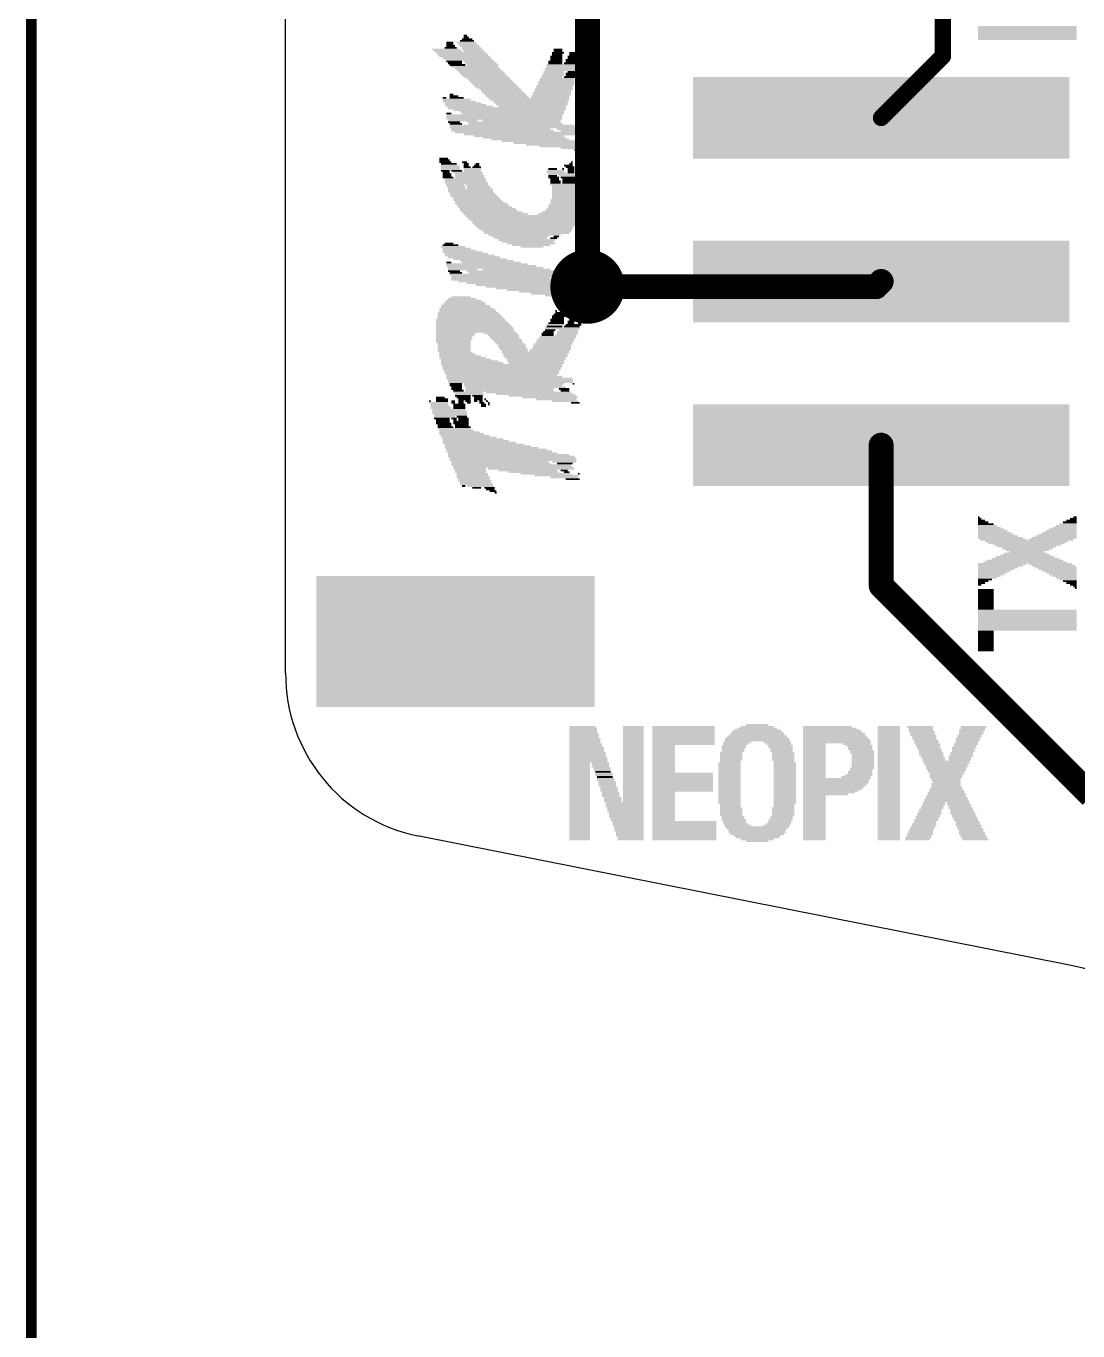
# Model space of a CAD drawing. Extents: x -30.9 to 32.9, y -36.3 to 40.7.
# Drawn here: x -28.64 to -15.79, y -20.95 to -5.01 of the extents above; entities that cross this region are included whole.
import ezdxf

# ---------------------------------------------------------------- set-up
doc = ezdxf.new("R2010")
doc.units = 0
for name, color, linetype in [('1', 12, 'CONTINUOUS'), ('16', 5, 'CONTINUOUS'), ('18', 110, 'CONTINUOUS'), ('20', 53, 'CONTINUOUS'), ('200', 132, 'CONTINUOUS'), ('23', 40, 'CONTINUOUS'), ('47', 253, 'CONTINUOUS')]:
    doc.layers.add(name, color=color, linetype=linetype)

# ---------------------------------------------------------------- blocks, each defined once
blk = doc.blocks.new('RECT')
blk.add_solid([(-0.5, -0.5), (0.5, -0.5), (-0.5, 0.5), (0.5, 0.5)])
blk = doc.blocks.new('ROUNDV')
at = {"const_width": 0.5}
blk.add_lwpolyline([(0, -0.25, 1), (0, 0.25, 1), (0, -0.25)], format="xyb", dxfattribs=at)

msp = doc.modelspace()

# ---------------------------------------------------------------- linework, layer by layer
at = {"layer": '1'}
for points, const_width in [([(-17.438, -1.905), (-17.438, -5.3745)], 0.2032), ([(-17.438, -5.3745), (-18.1915, -6.128)], 0.2032), ([(-21.717, -8.128), (-21.7805, -8.1915)], 0.3048), ([(-18.255, -8.1915), (-21.7805, -8.1915)], 0.3048), ([(-18.1915, -8.128), (-18.255, -8.1915)], 0.3048), ([(-18.1915, -10.128), (-18.1915, -11.844)], 0.3048), ([(-18.1915, -11.844), (-15.621, -14.4145)], 0.3048)]:
    msp.add_lwpolyline(points, dxfattribs=dict(at, const_width=const_width))
for points, const_width in [([(-17.4888, -5.3745, 1), (-17.3872, -5.3745)], 0.1016), ([(-17.4021, -5.4104, 1), (-17.4739, -5.3386)], 0.1016), ([(-18.2274, -6.0921, 1), (-18.1556, -6.1639)], 0.1016), ([(-21.7805, -8.1153, 1), (-21.7805, -8.2677)], 0.1524), ([(-21.8344, -8.1376, 1), (-21.7266, -8.2454)], 0.1524), ([(-21.6631, -8.1819, 1), (-21.7709, -8.0741)], 0.1524), ([(-18.3089, -8.1376, 1), (-18.2011, -8.2454)], 0.1524), ([(-18.255, -8.2677, 1), (-18.255, -8.1153)], 0.1524), ([(-18.1376, -8.1819, 1), (-18.2454, -8.0741)], 0.1524), ([(-18.1153, -10.128, 1), (-18.2677, -10.128)], 0.1524), ([(-18.1376, -11.7901, 1), (-18.2454, -11.8979)], 0.1524), ([(-18.2677, -11.844, 1), (-18.1153, -11.844)], 0.1524)]:
    msp.add_lwpolyline(points, format="xyb", dxfattribs=dict(at, const_width=const_width))
at = {"layer": '16', "const_width": 0.3048}
msp.add_lwpolyline([(-21.7805, -8.1915), (-21.7805, 9.8425)], dxfattribs=at)
at = {"layer": '16', "const_width": 0.1524}
msp.add_lwpolyline([(-21.8567, -8.1915, 1), (-21.7043, -8.1915)], format="xyb", dxfattribs=at)
at = {"layer": '20'}
for p, q in [((-25.4687, -12.9081), (-25.4687, 17.071)), ((-15.8881, -16.4824), (-23.8575, -14.9012))]:
    msp.add_line(p, q, dxfattribs=at)
for centre, radius, start, end in [((-23.4494, -12.9236), 2.0194, 179.5611, 258.3396), ((-16.6295, -20.2195), 3.81, 0, 78.7784)]:
    msp.add_arc(centre, radius, start, end, dxfattribs=at)
at = {"layer": '23'}
msp.add_point((-20.8915, -8.128), dxfattribs=at)
at = {"layer": '47', "const_width": 0.13}
msp.add_lwpolyline([(-28.575, -29.907), (-28.575, 30.034)], dxfattribs=at)

# ---------------------------------------------------------------- block references
at = {"layer": '1', "yscale": 4.6, "rotation": 90}
for p in [(-18.1915, -6.128), (-18.1915, -8.128), (-18.1915, -10.128)]:
    msp.add_blockref('RECT', p, dxfattribs=at)
at = {"layer": '1', "xscale": 3.4, "yscale": 1.6, "rotation": 180}
msp.add_blockref('RECT', (-23.3915, -12.528), dxfattribs=at)
at = {"layer": '18', "xscale": 0.9064, "yscale": 0.9064}
msp.add_blockref('ROUNDV', (-21.7805, -8.1915), dxfattribs=at)
msp.add_blockref('ROUNDV', (-21.7805, -8.1915), dxfattribs=at)
at = {"layer": '200', "yscale": 0.0212}
for p, xscale in [((-16.4045, -5.0175), 1.2065), ((-16.4045, -5.0387), 1.2065), ((-16.4045, -5.0598), 1.2065), ((-16.4045, -5.081), 1.2065), ((-16.4045, -5.1022), 1.2065), ((-23.4527, -5.2715), 0.1482), ((-23.4633, -5.208), 0.0847), ((-23.4633, -5.2292), 0.0847), ((-23.4527, -5.2503), 0.1058), ((-23.2623, -5.208), 0.2328), ((-23.2411, -5.2292), 0.2328), ((-23.2517, -5.1868), 0.1693), ((-23.2199, -5.2503), 0.2328), ((-23.2517, -5.1657), 0.127), ((-23.1988, -5.2715), 0.2328), ((-23.2623, -5.1445), 0.0635), ((-23.2728, -5.1233), 0.0423), ((-16.4045, -5.1233), 1.2065), ((-16.4045, -5.1445), 1.2065), ((-16.4045, -5.1657), 1.2065), ((-23.5057, -5.2927), 0.3387), ((-23.4845, -5.3138), 0.3387), ((-23.3257, -5.335), 0.6138), ((-23.3046, -5.3562), 0.6138), ((-23.2834, -5.3773), 0.6138), ((-23.2517, -5.3985), 0.5926), ((-23.2305, -5.4196), 0.5926), ((-23.1882, -5.2927), 0.254), ((-23.167, -5.3138), 0.254), ((-22.1616, -5.3773), 0.1482), ((-22.1616, -5.3985), 0.1482), ((-22.1616, -5.4196), 0.1482), ((-22.1405, -5.335), 0.1482), ((-22.151, -5.3562), 0.127), ((-22.1405, -5.2927), 0.1058), ((-22.1405, -5.3138), 0.1058), ((-21.95, -5.4196), 0.1905), ((-21.9394, -5.3773), 0.1693), ((-21.9394, -5.3985), 0.1693), ((-21.9606, -5.335), 0.0847), ((-21.9182, -5.3562), 0.1693), ((-23.4104, -5.4408), 0.1905), ((-23.3998, -5.462), 0.1693), ((-23.3681, -5.4831), 0.1905), ((-23.1564, -5.5043), 0.5715), ((-23.1247, -5.5255), 0.5503), ((-23.1035, -5.5466), 0.5503), ((-23.0823, -5.5678), 0.5503), ((-23.0612, -5.589), 0.5503), ((-23.1035, -5.4408), 0.381), ((-23.0823, -5.462), 0.381), ((-23.0612, -5.4831), 0.381), ((-22.1934, -5.5678), 0.254), ((-22.1934, -5.589), 0.254), ((-22.0981, -5.5255), 0.4022), ((-22.0981, -5.5466), 0.4022), ((-22.077, -5.4831), 0.4022), ((-22.077, -5.5043), 0.4022), ((-22.1722, -5.4408), 0.1693), ((-22.1722, -5.462), 0.1693), ((-21.9711, -5.462), 0.1905), ((-21.95, -5.4408), 0.1905), ((-21.9817, -5.589), 0.127), ((-21.9606, -5.5678), 0.127), ((-23.04, -5.6101), 0.5503), ((-23.0188, -5.6313), 0.5503), ((-22.9871, -5.6525), 0.5291), ((-22.9659, -5.6736), 0.5291), ((-22.9448, -5.6948), 0.5291), ((-22.9236, -5.716), 0.5291), ((-22.9024, -5.7371), 0.5291), ((-22.1828, -5.7371), 0.4445), ((-22.1616, -5.6948), 0.4445), ((-22.1616, -5.716), 0.4445), ((-22.151, -5.6525), 0.4233), ((-22.151, -5.6736), 0.4233), ((-22.204, -5.6101), 0.2752), ((-22.2145, -5.6313), 0.254), ((-21.9923, -5.6313), 0.1482), ((-21.9817, -5.6101), 0.127), ((-23.5268, -5.8853), 0.0423), ((-23.3787, -5.9065), 0.3387), ((-23.4422, -5.843), 0.0423), ((-23.4104, -5.8641), 0.1058), ((-23.3787, -5.8853), 0.1693), ((-22.8813, -5.7583), 0.5291), ((-22.8495, -5.7795), 0.508), ((-22.8284, -5.8006), 0.508), ((-22.8072, -5.8218), 0.508), ((-22.786, -5.843), 0.508), ((-22.7649, -5.8641), 0.508), ((-22.7437, -5.8853), 0.508), ((-22.4897, -5.9065), 0.9736), ((-22.2357, -5.8641), 0.4656), ((-22.2357, -5.8853), 0.4656), ((-22.2145, -5.8218), 0.4656), ((-22.2145, -5.843), 0.4656), ((-22.1934, -5.7795), 0.4656), ((-22.204, -5.8006), 0.4445), ((-22.1828, -5.7583), 0.4445), ((-23.3469, -5.9276), 0.4022), ((-23.3046, -5.9488), 0.4445), ((-23.2728, -5.97), 0.508), ((-23.2199, -5.9911), 0.5715), ((-22.7649, -6.0123), 1.4393), ((-22.7331, -6.0335), 1.3758), ((-22.7014, -6.0546), 1.27), ((-22.4791, -5.9276), 0.9101), ((-22.4685, -5.9488), 0.889), ((-22.458, -5.97), 0.8678), ((-22.458, -5.9911), 0.8255), ((-22.7966, -6.097), 1.4181), ((-22.7966, -6.1181), 1.4181), ((-22.7966, -6.1393), 1.4181), ((-23.4739, -6.0758), 0.0635), ((-23.3046, -6.1604), 0.3598), ((-23.4104, -6.1816), 0.1482), ((-23.3892, -6.2028), 0.1482), ((-22.7014, -6.224), 1.5239), ((-22.6908, -6.0758), 1.2488), ((-22.6802, -6.1816), 1.143), ((-22.659, -6.2028), 1.143), ((-22.5849, -6.1604), 0.9525), ((-22.6802, -6.2451), 1.5663), ((-22.8178, -6.2874), 1.2488), ((-22.8389, -6.2663), 1.2065), ((-22.6484, -6.3086), 1.5028), ((-22.6061, -6.3298), 1.3758), ((-22.6167, -6.3509), 1.1006), ((-22.5532, -6.3721), 1.016), ((-22.0241, -6.2663), 0.254), ((-21.9923, -6.2874), 0.2328), ((-22.4791, -6.3933), 0.9525), ((-22.3521, -6.4144), 0.9525), ((-22.2675, -6.4356), 0.8255), ((-22.1828, -6.4568), 0.6985), ((-22.1193, -6.4779), 0.4868), ((-21.9817, -6.4991), 0.254), ((-21.8865, -6.5203), 0.1058), ((-23.5374, -6.6261), 0.1058), ((-23.5268, -6.6473), 0.127), ((-23.5162, -6.6684), 0.1482), ((-23.4739, -6.6896), 0.1905), ((-23.2834, -6.6684), 0.0635), ((-23.2623, -6.6896), 0.0635), ((-23.1247, -6.6896), 0.0423), ((-21.9817, -6.6896), 0.0423), ((-21.9711, -6.6684), 0.0212), ((-23.4633, -6.7108), 0.2117), ((-23.4527, -6.7319), 0.2328), ((-23.4527, -6.7531), 0.2328), ((-23.5162, -6.7743), 0.1058), ((-23.5057, -6.7954), 0.0847), ((-23.4951, -6.8166), 0.1058), ((-23.4951, -6.8378), 0.1058), ((-23.4845, -6.8589), 0.127), ((-23.3787, -6.7743), 0.127), ((-23.2411, -6.7954), 0.3598), ((-23.2305, -6.8166), 0.3387), ((-23.2199, -6.8378), 0.3598), ((-23.2199, -6.8589), 0.3598), ((-23.2623, -6.7108), 0.0635), ((-23.2517, -6.7319), 0.0847), ((-23.1882, -6.7531), 0.2117), ((-23.1882, -6.7743), 0.2117), ((-23.1353, -6.7319), 0.1058), ((-23.1353, -6.7108), 0.0635), ((-22.1722, -6.7743), 0.2117), ((-22.1616, -6.7954), 0.2328), ((-22.204, -6.7531), 0.1058), ((-22.0981, -6.8166), 0.3175), ((-22.204, -6.8378), 0.1058), ((-22.1934, -6.8589), 0.127), ((-22.0241, -6.8378), 0.2117), ((-22.0135, -6.8589), 0.1905), ((-22.077, -6.7531), 0.0212), ((-22.0135, -6.7108), 0.1058), ((-21.9923, -6.7319), 0.1058), ((-21.9817, -6.7531), 0.0847), ((-21.9817, -6.7743), 0.0847), ((-21.9817, -6.7954), 0.0847), ((-23.2728, -6.8801), 0.508), ((-23.2728, -6.9013), 0.508), ((-23.2623, -6.9224), 0.5291), ((-23.3998, -6.9436), 0.2117), ((-23.3892, -6.9648), 0.2328), ((-23.3787, -6.9859), 0.2117), ((-23.2093, -7.0071), 0.5503), ((-23.1353, -6.9436), 0.2752), ((-23.1141, -6.9648), 0.2752), ((-23.1035, -6.9859), 0.2963), ((-22.0664, -6.9436), 0.3387), ((-22.1828, -6.8801), 0.1058), ((-22.1722, -6.9013), 0.127), ((-22.1722, -6.9224), 0.127), ((-22.0558, -6.9648), 0.3175), ((-22.0558, -6.9859), 0.3175), ((-22.0558, -7.0071), 0.3175), ((-22.0029, -6.8801), 0.1693), ((-22.0029, -6.9013), 0.1693), ((-22.0029, -6.9224), 0.1693), ((-23.2093, -7.0283), 0.5503), ((-23.1776, -7.0706), 0.5715), ((-23.1882, -7.0494), 0.5503), ((-23.1564, -7.0917), 0.5715), ((-23.1353, -7.1129), 0.5715), ((-23.1247, -7.1341), 0.5926), ((-23.1035, -7.1552), 0.5926), ((-23.0823, -7.1764), 0.635), ((-22.0558, -7.1341), 0.3598), ((-22.0558, -7.1552), 0.3598), ((-22.0558, -7.1764), 0.3598), ((-22.0558, -7.0283), 0.3175), ((-22.0558, -7.0494), 0.3175), ((-22.0452, -7.0706), 0.3387), ((-22.0452, -7.0917), 0.3387), ((-22.0452, -7.1129), 0.3387), ((-23.0612, -7.1976), 0.635), ((-23.0294, -7.2187), 0.6561), ((-22.9871, -7.2611), 0.6985), ((-22.9977, -7.2399), 0.6773), ((-22.9448, -7.2822), 0.7408), ((-22.9024, -7.3034), 0.7831), ((-22.5849, -7.3246), 1.3758), ((-22.1299, -7.3034), 0.508), ((-22.1087, -7.2822), 0.4656), ((-22.0875, -7.2611), 0.4233), ((-22.077, -7.2399), 0.4022), ((-22.0664, -7.1976), 0.381), ((-22.0664, -7.2187), 0.381), ((-22.5744, -7.3457), 1.3546), ((-22.5638, -7.3669), 1.3334), ((-22.5638, -7.3881), 1.2911), ((-22.5532, -7.4092), 1.27), ((-22.5426, -7.4304), 1.2488), ((-22.5426, -7.4516), 1.2065), ((-22.5426, -7.4727), 1.1641), ((-22.532, -7.4939), 1.143), ((-23.4739, -7.6632), 0.1058), ((-22.5214, -7.5151), 1.0795), ((-22.5214, -7.5362), 1.0371), ((-22.5532, -7.5574), 0.889), ((-22.6061, -7.5786), 0.6985), ((-22.5955, -7.5997), 0.635), ((-22.5214, -7.6209), 0.6985), ((-22.5109, -7.6421), 0.635), ((-22.4685, -7.6632), 0.5926), ((-22.1934, -7.5997), 0.0847), ((-22.1616, -7.5786), 0.0635), ((-23.421, -7.7056), 0.2963), ((-23.4527, -7.6844), 0.1905), ((-23.3787, -7.7267), 0.3387), ((-23.3469, -7.7479), 0.4022), ((-23.3046, -7.7691), 0.4868), ((-23.2623, -7.7902), 0.5291), ((-23.2199, -7.8114), 0.6138), ((-22.4685, -7.6844), 0.4656), ((-22.458, -7.7056), 0.2752), ((-23.0083, -7.9172), 0.9948), ((-23.4739, -7.896), 0.0635), ((-22.9553, -7.9384), 1.1006), ((-23.167, -7.8326), 0.635), ((-23.3046, -7.9807), 0.3598), ((-22.9024, -7.9595), 1.1641), ((-23.0929, -7.8537), 0.6561), ((-23.0083, -7.8749), 0.6561), ((-22.9553, -7.896), 0.7196), ((-22.6484, -7.9807), 0.8255), ((-23.4104, -8.0019), 0.1482), ((-23.3892, -8.023), 0.1482), ((-22.7014, -8.0442), 1.5239), ((-22.8178, -8.1077), 1.2488), ((-22.6696, -8.0654), 1.5451), ((-22.8389, -8.0865), 1.2065), ((-22.6273, -8.1289), 1.4604), ((-22.7119, -8.0019), 1.0795), ((-22.659, -8.023), 1.143), ((-22.0241, -8.0865), 0.254), ((-21.9923, -8.1077), 0.2328), ((-22.5849, -8.15), 1.3334), ((-22.6061, -8.1712), 1.0795), ((-22.532, -8.1924), 0.9736), ((-22.4474, -8.2135), 0.889), ((-22.3204, -8.2347), 0.889), ((-22.2357, -8.2559), 0.762), ((-22.151, -8.277), 0.635), ((-22.0875, -8.2982), 0.4233), ((-23.2623, -8.4464), 0.6138), ((-23.2728, -8.4252), 0.5926), ((-23.2834, -8.404), 0.5291), ((-23.2834, -8.3829), 0.4868), ((-23.294, -8.3617), 0.4233), ((-23.3152, -8.3405), 0.3387), ((-23.3257, -8.3194), 0.2328), ((-21.9923, -8.3194), 0.2752), ((-21.8865, -8.3405), 0.1058), ((-23.1988, -8.6157), 0.8678), ((-23.2093, -8.5945), 0.8466), ((-23.2411, -8.5099), 0.7408), ((-23.2305, -8.531), 0.762), ((-23.2199, -8.5522), 0.7831), ((-23.2093, -8.5734), 0.8043), ((-23.2517, -8.4675), 0.6773), ((-23.2411, -8.4887), 0.6985), ((-22.151, -8.5945), 0.1693), ((-22.151, -8.6157), 0.1693), ((-22.1405, -8.5734), 0.1482), ((-22.1299, -8.5522), 0.1693), ((-22.1299, -8.531), 0.127), ((-22.1616, -8.4887), 0.0212), ((-22.1299, -8.5099), 0.0847), ((-21.9817, -8.6157), 0.0847), ((-21.9711, -8.5734), 0.0635), ((-21.9711, -8.5945), 0.0635), ((-21.8441, -8.6157), 0.0212), ((-23.1882, -8.6369), 0.889), ((-23.1776, -8.658), 0.9101), ((-23.167, -8.6792), 0.9313), ((-23.1564, -8.7004), 0.9525), ((-23.1564, -8.7215), 0.9525), ((-23.1458, -8.7427), 0.9736), ((-23.3892, -8.7638), 0.4868), ((-22.8389, -8.7638), 0.4022), ((-22.2675, -8.7638), 0.1482), ((-22.2569, -8.7427), 0.127), ((-22.2357, -8.7215), 0.127), ((-22.0875, -8.7004), 0.4233), ((-22.1722, -8.658), 0.2117), ((-22.1828, -8.6792), 0.1905), ((-22.1616, -8.6369), 0.1905), ((-22.0241, -8.7427), 0.254), ((-22.0241, -8.7638), 0.254), ((-22.0135, -8.7215), 0.2328), ((-21.9711, -8.6792), 0.1905), ((-21.95, -8.658), 0.1905), ((-21.9817, -8.6369), 0.0847), ((-21.8759, -8.6369), 0.0423), ((-23.3998, -8.785), 0.4656), ((-23.4104, -8.8062), 0.4445), ((-23.4104, -8.8273), 0.4445), ((-23.421, -8.8485), 0.4233), ((-23.421, -8.8697), 0.4233), ((-23.4104, -8.8908), 0.4022), ((-23.4104, -8.912), 0.4022), ((-23.4104, -8.9332), 0.4022), ((-22.8072, -8.785), 0.381), ((-22.7966, -8.8062), 0.3598), ((-22.7754, -8.8273), 0.3598), ((-22.7543, -8.8485), 0.3598), ((-22.7437, -8.8697), 0.3387), ((-22.7225, -8.8908), 0.3387), ((-22.7014, -8.912), 0.3387), ((-22.7014, -8.9332), 0.3387), ((-22.2145, -8.912), 0.4656), ((-22.2145, -8.9332), 0.4656), ((-22.1934, -8.8908), 0.4656), ((-22.1722, -8.8485), 0.4656), ((-22.1828, -8.8697), 0.4445), ((-22.1616, -8.8273), 0.4445), ((-22.1405, -8.8062), 0.4445), ((-22.2675, -8.785), 0.1482), ((-22.0452, -8.785), 0.254), ((-23.4104, -8.9543), 0.4022), ((-23.4104, -8.9755), 0.4022), ((-23.3046, -9.0602), 0.5715), ((-23.3892, -8.9967), 0.4022), ((-23.3681, -9.0178), 0.4445), ((-23.3363, -9.039), 0.508), ((-23.2623, -9.0813), 0.6138), ((-22.6802, -8.9543), 0.3387), ((-22.6696, -8.9755), 0.3175), ((-22.4156, -8.9967), 0.8255), ((-22.4156, -9.0178), 0.7831), ((-22.4156, -9.039), 0.7831), ((-22.4156, -9.0602), 0.7408), ((-22.405, -9.0813), 0.7196), ((-22.2463, -8.9755), 0.4868), ((-22.2251, -8.9543), 0.4868), ((-23.2199, -9.1025), 0.6985), ((-23.1882, -9.1237), 0.762), ((-22.8284, -9.1448), 1.4816), ((-22.8178, -9.166), 1.4604), ((-22.8284, -9.1872), 1.4393), ((-22.8284, -9.2083), 1.4393), ((-22.8284, -9.2295), 1.3969), ((-22.8284, -9.2507), 1.3969), ((-22.4156, -9.1025), 0.6985), ((-22.405, -9.1237), 0.6773), ((-22.8284, -9.2718), 1.3546), ((-22.7966, -9.293), 1.4181), ((-22.7331, -9.3142), 1.5451), ((-22.7225, -9.3353), 1.5239), ((-22.7225, -9.3565), 1.5239), ((-23.3892, -9.3777), 0.1482), ((-23.3892, -9.3988), 0.1482), ((-22.6802, -9.3777), 1.2276), ((-22.6908, -9.3988), 1.2065), ((-21.95, -9.3777), 0.0212), ((-23.5586, -9.5681), 0.1482), ((-23.5797, -9.547), 0.1058), ((-23.3787, -9.42), 0.127), ((-23.3787, -9.4412), 0.127), ((-23.3575, -9.4623), 0.127), ((-23.2411, -9.4835), 0.3598), ((-23.3046, -9.5258), 0.1905), ((-23.2199, -9.5046), 0.3598), ((-23.294, -9.547), 0.1693), ((-23.2834, -9.5681), 0.1482), ((-22.7331, -9.4412), 1.0795), ((-22.7331, -9.4623), 1.0795), ((-22.659, -9.42), 1.2276), ((-23.1247, -9.5258), 0.127), ((-23.1141, -9.547), 0.1058), ((-23.1141, -9.5681), 0.1058), ((-23.0294, -9.5681), 0.0212), ((-22.5003, -9.4835), 1.0371), ((-22.4156, -9.5046), 0.9525), ((-22.331, -9.5258), 0.8255), ((-22.2357, -9.547), 0.6773), ((-22.1616, -9.5681), 0.4868), ((-22.0664, -9.4412), 0.127), ((-22.0558, -9.4623), 0.1058), ((-23.7067, -9.5893), 0.0212), ((-23.6009, -9.6105), 0.2328), ((-23.5692, -9.674), 0.254), ((-23.5903, -9.6316), 0.2117), ((-23.5797, -9.6528), 0.2328), ((-23.4739, -9.6951), 0.4022), ((-23.4633, -9.7163), 0.4233), ((-23.5586, -9.5893), 0.1482), ((-23.421, -9.5893), 0.0423), ((-23.421, -9.6105), 0.0423), ((-23.3469, -9.6316), 0.1482), ((-23.3469, -9.6528), 0.1482), ((-23.3469, -9.674), 0.1482), ((-23.3258, -9.5893), 0.0635), ((-23.3258, -9.6105), 0.0635), ((-23.2411, -9.5893), 0.0635), ((-23.2305, -9.6105), 0.0423), ((-23.1458, -9.5893), 0.0423), ((-23.0718, -9.6105), 0.0635), ((-23.0823, -9.5893), 0.0423), ((-23.0506, -9.6316), 0.0635), ((-23.0506, -9.6528), 0.0635), ((-23.0083, -9.5893), 0.0212), ((-22.9871, -9.6105), 0.0212), ((-22.9871, -9.6316), 0.0212), ((-22.0558, -9.5893), 0.3175), ((-21.9288, -9.6105), 0.1058), ((-23.4633, -9.7375), 0.4233), ((-23.4527, -9.7586), 0.4022), ((-23.5268, -9.7798), 0.254), ((-23.5586, -9.801), 0.1905), ((-23.5374, -9.8645), 0.1905), ((-23.548, -9.8221), 0.1693), ((-23.548, -9.8433), 0.1693), ((-23.5268, -9.8856), 0.1693), ((-23.4104, -9.801), 0.0635), ((-23.3257, -9.8433), 0.1905), ((-23.3257, -9.8645), 0.1905), ((-23.3998, -9.8221), 0.0423), ((-23.3152, -9.8856), 0.1693), ((-23.3152, -9.7798), 0.127), ((-23.294, -9.801), 0.127), ((-23.294, -9.8221), 0.127), ((-23.5162, -9.9068), 0.1905), ((-23.4104, -9.928), 0.4022), ((-23.3152, -9.9915), 0.5503), ((-23.3787, -9.9491), 0.4233), ((-23.3469, -9.9703), 0.4868), ((-23.2305, -10.0338), 0.6773), ((-23.2728, -10.0126), 0.5926), ((-23.3046, -9.9068), 0.1905), ((-23.1776, -10.055), 0.7408), ((-23.1458, -10.0761), 0.8043), ((-23.1035, -10.0973), 0.889), ((-23.04, -10.1185), 0.9736), ((-22.9977, -10.1396), 1.0583), ((-22.9553, -10.1608), 1.143), ((-22.8919, -10.182), 1.2276), ((-22.8601, -10.2031), 1.2911), ((-22.8178, -10.2243), 1.3334), ((-22.7437, -10.2455), 1.4816), ((-22.7119, -10.2666), 1.5451), ((-22.6908, -10.2878), 1.5451), ((-22.6908, -10.309), 1.5451), ((-22.8495, -10.3301), 1.1853), ((-22.8389, -10.3513), 1.2065), ((-22.7119, -10.3725), 1.4604), ((-22.0664, -10.3301), 0.2963), ((-22.0558, -10.3513), 0.1905), ((-22.6908, -10.3936), 1.4604), ((-23.2199, -10.4148), 0.4022), ((-23.2093, -10.4359), 0.381), ((-23.2093, -10.4571), 0.381), ((-23.1882, -10.4783), 0.381), ((-23.1882, -10.4994), 0.381), ((-23.1776, -10.5206), 0.4022), ((-22.4685, -10.4148), 1.0583), ((-22.5109, -10.4359), 0.7196), ((-22.4368, -10.4571), 0.6138), ((-22.2886, -10.4783), 0.6138), ((-22.1616, -10.4994), 0.5291), ((-22.0664, -10.5206), 0.3387), ((-22.0664, -10.4359), 0.0847), ((-22.0346, -10.4571), 0.0635), ((-21.8865, -10.4783), 0.0212), ((-23.167, -10.5418), 0.381), ((-23.1564, -10.5629), 0.4022), ((-23.1353, -10.6053), 0.4022), ((-23.1458, -10.5841), 0.381), ((-23.294, -10.6264), 0.0423), ((-23.0929, -10.6264), 0.3175), ((-23.1353, -10.6476), 0.1058), ((-22.9765, -10.6476), 0.127), ((-22.9659, -10.6688), 0.1058), ((-22.9342, -10.6899), 0.0847), ((-21.9606, -10.5418), 0.1693), ((-22.9024, -10.7111), 0.0212), ((-16.9972, -11.0074), 0.0212), ((-15.8225, -11.0074), 0.0423), ((-16.9443, -11.0709), 0.127), ((-16.9125, -11.0921), 0.1905), ((-16.8702, -11.1344), 0.2752), ((-16.849, -11.1556), 0.3175), ((-16.9866, -11.0286), 0.0423), ((-16.9654, -11.0498), 0.0847), ((-16.8913, -11.1133), 0.2328), ((-15.9706, -11.1556), 0.3387), ((-15.9495, -11.1344), 0.2963), ((-15.9283, -11.1133), 0.254), ((-15.9071, -11.0921), 0.2117), ((-15.886, -11.0709), 0.1693), ((-15.8648, -11.0498), 0.127), ((-15.8436, -11.0286), 0.0847), ((-16.8067, -11.1979), 0.4022), ((-16.7326, -11.2614), 0.5503), ((-16.8278, -11.1768), 0.3598), ((-16.7855, -11.2191), 0.4445), ((-16.7643, -11.2402), 0.4868), ((-16.7008, -11.2826), 0.5715), ((-16.4151, -11.3037), 1.016), ((-16.4151, -11.3249), 0.9313), ((-16.1188, -11.2826), 0.5503), ((-16.0765, -11.2614), 0.5503), ((-16.0553, -11.2402), 0.508), ((-16.0341, -11.2191), 0.4656), ((-16.013, -11.1979), 0.4233), ((-15.9918, -11.1768), 0.381), ((-16.4045, -11.3461), 0.8255), ((-16.4151, -11.3672), 0.7196), ((-16.4257, -11.4731), 0.6138), ((-16.4045, -11.3884), 0.6138), ((-16.4257, -11.4519), 0.5291), ((-16.4045, -11.4096), 0.5291), ((-16.4151, -11.4307), 0.4233), ((-16.7326, -11.6001), 0.5503), ((-16.7114, -11.5789), 0.5926), ((-16.7643, -11.6212), 0.4868), ((-16.7855, -11.6424), 0.4445), ((-16.4363, -11.5577), 1.016), ((-16.4363, -11.5366), 0.9313), ((-16.4257, -11.5154), 0.8255), ((-16.4363, -11.4942), 0.7196), ((-16.1294, -11.5789), 0.5291), ((-16.087, -11.6001), 0.5291), ((-16.0553, -11.6212), 0.508), ((-16.0341, -11.6424), 0.4656), ((-16.8067, -11.6636), 0.4022), ((-16.849, -11.7059), 0.3175), ((-16.8702, -11.7271), 0.2752), ((-16.9231, -11.7694), 0.1693), ((-16.9443, -11.7906), 0.127), ((-16.8278, -11.6847), 0.3598), ((-16.8913, -11.7482), 0.2328), ((-16.013, -11.6636), 0.4233), ((-15.9918, -11.6847), 0.381), ((-15.9706, -11.7059), 0.3387), ((-15.9495, -11.7271), 0.2963), ((-15.9283, -11.7482), 0.254), ((-15.9071, -11.7694), 0.2117), ((-15.886, -11.7906), 0.1693), ((-16.9125, -11.8964), 0.1905), ((-16.9125, -11.9176), 0.1905), ((-16.9125, -11.9387), 0.1905), ((-16.9125, -11.9599), 0.1905), ((-16.9654, -11.8117), 0.0847), ((-16.9866, -11.8329), 0.0423), ((-15.8648, -11.8117), 0.127), ((-15.8436, -11.8329), 0.0847), ((-15.8225, -11.8541), 0.0423), ((-15.8119, -11.8752), 0.0212), ((-16.9125, -11.981), 0.1905), ((-16.9125, -12.0022), 0.1905), ((-16.9125, -12.0234), 0.1905), ((-16.9125, -12.0446), 0.1905), ((-16.9125, -12.0657), 0.1905), ((-16.9125, -12.0869), 0.1905), ((-16.9125, -12.108), 0.1905), ((-16.9125, -12.1292), 0.1905), ((-16.4045, -12.1504), 1.2065), ((-16.4045, -12.1715), 1.2065), ((-16.4045, -12.1927), 1.2065), ((-16.4045, -12.2139), 1.2065), ((-16.4045, -12.235), 1.2065), ((-16.4045, -12.2562), 1.2065), ((-16.4045, -12.2774), 1.2065), ((-16.9125, -12.4044), 0.1905), ((-16.9125, -12.4255), 0.1905), ((-16.4045, -12.2985), 1.2065), ((-16.4045, -12.3197), 1.2065), ((-16.4045, -12.3409), 1.2065), ((-16.4045, -12.362), 1.2065), ((-16.4045, -12.3832), 1.2065), ((-16.9125, -12.4467), 0.1905), ((-16.9125, -12.4679), 0.1905), ((-16.9125, -12.489), 0.1905), ((-16.9125, -12.5102), 0.1905), ((-16.9125, -12.5314), 0.1905), ((-16.9125, -12.5525), 0.1905), ((-16.9125, -12.5737), 0.1905), ((-16.9125, -12.5949), 0.1905), ((-16.9125, -12.616), 0.1905), ((-16.9125, -12.6372), 0.1905), ((-19.7064, -13.5473), 0.2752), ((-21.8336, -13.5897), 0.3387), ((-21.8336, -13.6108), 0.3387), ((-21.8336, -13.632), 0.3387), ((-21.8441, -13.5685), 0.3175), ((-21.823, -13.6532), 0.3598), ((-21.823, -13.6743), 0.3598), ((-21.823, -13.6955), 0.3598), ((-21.8124, -13.7167), 0.381), ((-21.2198, -13.5685), 0.254), ((-21.2198, -13.5897), 0.254), ((-21.2198, -13.6108), 0.254), ((-21.2198, -13.632), 0.254), ((-21.2198, -13.6532), 0.254), ((-21.2198, -13.6743), 0.254), ((-21.2198, -13.6955), 0.254), ((-21.2198, -13.7167), 0.254), ((-20.6059, -13.5685), 0.762), ((-20.6059, -13.5897), 0.762), ((-20.6059, -13.6108), 0.762), ((-20.6059, -13.632), 0.762), ((-20.6059, -13.6532), 0.762), ((-20.6059, -13.6743), 0.762), ((-20.6059, -13.6955), 0.762), ((-20.6059, -13.7167), 0.762), ((-19.7064, -13.7167), 0.7831), ((-19.7064, -13.6955), 0.7408), ((-19.7064, -13.6743), 0.6985), ((-19.7064, -13.6532), 0.6561), ((-19.7064, -13.632), 0.6138), ((-19.7064, -13.6108), 0.5715), ((-19.7064, -13.5897), 0.4868), ((-19.7064, -13.5685), 0.4021), ((-18.7963, -13.6108), 0.6985), ((-18.8492, -13.5685), 0.5926), ((-18.8174, -13.5897), 0.6561), ((-18.7857, -13.632), 0.7196), ((-18.7645, -13.6532), 0.762), ((-18.7645, -13.6743), 0.762), ((-18.7539, -13.6955), 0.7831), ((-18.7433, -13.7167), 0.8043), ((-18.0978, -13.5685), 0.2752), ((-18.0978, -13.5897), 0.2752), ((-18.0978, -13.6108), 0.2752), ((-18.0978, -13.632), 0.2752), ((-18.0978, -13.6532), 0.2752), ((-18.0978, -13.6743), 0.2752), ((-18.0978, -13.6955), 0.2752), ((-18.0978, -13.7167), 0.2752), ((-17.7168, -13.5685), 0.3175), ((-17.7062, -13.5897), 0.2963), ((-17.7062, -13.6108), 0.2963), ((-17.6956, -13.632), 0.3175), ((-17.6851, -13.6532), 0.2963), ((-17.6745, -13.6743), 0.3175), ((-17.6639, -13.6955), 0.2963), ((-17.6639, -13.7167), 0.2963), ((-17.1347, -13.7167), 0.2963), ((-17.1136, -13.6743), 0.2963), ((-17.1136, -13.6955), 0.2963), ((-17.0818, -13.6108), 0.3175), ((-17.0924, -13.632), 0.2963), ((-17.0924, -13.6532), 0.2963), ((-17.0607, -13.5685), 0.3175), ((-17.0712, -13.5897), 0.2963), ((-21.8124, -13.7378), 0.381), ((-21.8124, -13.759), 0.381), ((-21.8018, -13.7801), 0.4021), ((-21.8018, -13.8013), 0.4021), ((-21.7912, -13.8225), 0.4233), ((-21.7912, -13.8436), 0.4233), ((-21.7912, -13.8648), 0.4233), ((-21.2198, -13.7378), 0.254), ((-21.2198, -13.759), 0.254), ((-21.2198, -13.7801), 0.254), ((-21.2198, -13.8013), 0.254), ((-21.2198, -13.8225), 0.254), ((-21.2198, -13.8436), 0.254), ((-21.2198, -13.8648), 0.254), ((-20.6059, -13.7378), 0.762), ((-20.6059, -13.759), 0.762), ((-20.6059, -13.7801), 0.762), ((-20.8493, -13.8013), 0.2752), ((-20.8493, -13.8225), 0.2752), ((-20.8493, -13.8436), 0.2752), ((-20.8493, -13.8648), 0.2752), ((-19.9921, -13.8013), 0.2963), ((-19.9921, -13.8225), 0.2963), ((-20.0027, -13.8436), 0.2752), ((-20.0027, -13.8648), 0.2752), ((-19.9498, -13.759), 0.3387), ((-19.971, -13.7801), 0.2963), ((-19.7064, -13.7378), 0.7831), ((-19.463, -13.759), 0.3387), ((-19.4418, -13.7801), 0.2963), ((-19.4207, -13.8013), 0.2963), ((-19.4207, -13.8225), 0.2963), ((-19.4101, -13.8436), 0.2752), ((-19.4101, -13.8648), 0.2752), ((-18.7328, -13.7378), 0.8255), ((-18.7328, -13.759), 0.8255), ((-19.0079, -13.7801), 0.2752), ((-19.0079, -13.8013), 0.2752), ((-19.0079, -13.8225), 0.2752), ((-19.0079, -13.8436), 0.2752), ((-19.0079, -13.8648), 0.2752), ((-18.4894, -13.7801), 0.3387), ((-18.4576, -13.8013), 0.3175), ((-18.447, -13.8225), 0.2963), ((-18.447, -13.8436), 0.2963), ((-18.4259, -13.8648), 0.2963), ((-18.0978, -13.7378), 0.2752), ((-18.0978, -13.759), 0.2752), ((-18.0978, -13.7801), 0.2752), ((-18.0978, -13.8013), 0.2752), ((-18.0978, -13.8225), 0.2752), ((-18.0978, -13.8436), 0.2752), ((-18.0978, -13.8648), 0.2752), ((-17.6427, -13.7378), 0.2963), ((-17.6427, -13.759), 0.2963), ((-17.6216, -13.7801), 0.2963), ((-17.6216, -13.8013), 0.2963), ((-17.611, -13.8225), 0.2752), ((-17.6004, -13.8436), 0.2963), ((-17.5898, -13.8648), 0.2752), ((-17.1771, -13.8225), 0.2963), ((-17.1877, -13.8436), 0.2752), ((-17.1877, -13.8648), 0.2752), ((-17.1559, -13.7801), 0.2963), ((-17.1665, -13.8013), 0.2752), ((-17.1453, -13.759), 0.2752), ((-17.1347, -13.7378), 0.2963), ((-21.7701, -13.9495), 0.4656), ((-21.7701, -13.9706), 0.4656), ((-21.7701, -13.9918), 0.4656), ((-21.8759, -14.013), 0.254), ((-21.8759, -14.0341), 0.254), ((-21.7806, -13.886), 0.4445), ((-21.7806, -13.9071), 0.4445), ((-21.7806, -13.9283), 0.4445), ((-21.6219, -14.013), 0.2117), ((-21.6219, -14.0341), 0.2117), ((-21.2198, -13.886), 0.254), ((-21.2198, -13.9071), 0.254), ((-21.2198, -13.9283), 0.254), ((-21.2198, -13.9495), 0.254), ((-21.2198, -13.9706), 0.254), ((-21.2198, -13.9918), 0.254), ((-21.2198, -14.013), 0.254), ((-21.2198, -14.0341), 0.254), ((-20.8493, -13.886), 0.2752), ((-20.8493, -13.9071), 0.2752), ((-20.8493, -13.9283), 0.2752), ((-20.8493, -13.9495), 0.2752), ((-20.8493, -13.9706), 0.2752), ((-20.8493, -13.9918), 0.2752), ((-20.8493, -14.013), 0.2752), ((-20.8493, -14.0341), 0.2752), ((-20.045, -14.013), 0.2752), ((-20.045, -14.0341), 0.2752), ((-20.0239, -13.886), 0.2752), ((-20.0239, -13.9071), 0.2752), ((-20.0239, -13.9283), 0.2752), ((-20.0239, -13.9495), 0.2752), ((-20.0239, -13.9706), 0.2752), ((-20.0345, -13.9918), 0.254), ((-19.3889, -13.886), 0.2752), ((-19.3889, -13.9071), 0.2752), ((-19.3889, -13.9283), 0.2752), ((-19.3889, -13.9495), 0.2752), ((-19.3889, -13.9706), 0.2752), ((-19.3783, -13.9918), 0.254), ((-19.3677, -14.013), 0.2752), ((-19.3677, -14.0341), 0.2752), ((-19.0079, -13.886), 0.2752), ((-19.0079, -13.9071), 0.2752), ((-19.0079, -13.9283), 0.2752), ((-19.0079, -13.9495), 0.2752), ((-19.0079, -13.9706), 0.2752), ((-19.0079, -13.9918), 0.2752), ((-19.0079, -14.013), 0.2752), ((-19.0079, -14.0341), 0.2752), ((-18.4259, -13.886), 0.2963), ((-18.4153, -13.9071), 0.2752), ((-18.4153, -13.9283), 0.2752), ((-18.4153, -13.9495), 0.2752), ((-18.4153, -13.9706), 0.2752), ((-18.4153, -13.9918), 0.2752), ((-18.4153, -14.013), 0.2752), ((-18.4153, -14.0341), 0.2752), ((-18.0978, -13.886), 0.2752), ((-18.0978, -13.9071), 0.2752), ((-18.0978, -13.9283), 0.2752), ((-18.0978, -13.9495), 0.2752), ((-18.0978, -13.9706), 0.2752), ((-18.0978, -13.9918), 0.2752), ((-18.0978, -14.013), 0.2752), ((-18.0978, -14.0341), 0.2752), ((-17.5792, -13.886), 0.2963), ((-17.5792, -13.9071), 0.2963), ((-17.5581, -13.9495), 0.2963), ((-17.5686, -13.9283), 0.2752), ((-17.5475, -13.9706), 0.2752), ((-17.3993, -13.9918), 0.5715), ((-17.3887, -14.013), 0.5503), ((-17.3993, -14.0341), 0.5291), ((-17.2194, -13.9283), 0.2963), ((-17.23, -13.9495), 0.2752), ((-17.23, -13.9706), 0.2752), ((-17.2088, -13.886), 0.2752), ((-17.2088, -13.9071), 0.2752), ((-21.8759, -14.0553), 0.254), ((-21.8759, -14.0765), 0.254), ((-21.8759, -14.0976), 0.254), ((-21.8759, -14.1188), 0.254), ((-21.8759, -14.14), 0.254), ((-21.8759, -14.1611), 0.254), ((-21.8759, -14.1823), 0.254), ((-21.6219, -14.0553), 0.2117), ((-21.6007, -14.0765), 0.2117), ((-21.6007, -14.0976), 0.2117), ((-21.5902, -14.1188), 0.1905), ((-21.5796, -14.14), 0.2117), ((-21.5796, -14.1611), 0.2117), ((-21.569, -14.1823), 0.1905), ((-21.2198, -14.0553), 0.254), ((-21.2198, -14.0765), 0.254), ((-21.2198, -14.0976), 0.254), ((-21.2198, -14.1188), 0.254), ((-21.2198, -14.14), 0.254), ((-21.2198, -14.1611), 0.254), ((-21.2198, -14.1823), 0.254), ((-20.8493, -14.0553), 0.2752), ((-20.8493, -14.0765), 0.2752), ((-20.8493, -14.0976), 0.2752), ((-20.8493, -14.1188), 0.2752), ((-20.6165, -14.14), 0.7408), ((-20.6165, -14.1611), 0.7408), ((-20.6165, -14.1823), 0.7408), ((-20.045, -14.0553), 0.2752), ((-20.045, -14.0765), 0.2752), ((-20.045, -14.0976), 0.2752), ((-20.045, -14.1188), 0.2752), ((-20.045, -14.14), 0.2752), ((-20.045, -14.1611), 0.2752), ((-20.045, -14.1823), 0.2752), ((-19.3677, -14.0553), 0.2752), ((-19.3677, -14.0765), 0.2752), ((-19.3677, -14.0976), 0.2752), ((-19.3677, -14.1188), 0.2752), ((-19.3677, -14.14), 0.2752), ((-19.3677, -14.1611), 0.2752), ((-19.3677, -14.1823), 0.2752), ((-19.0079, -14.0553), 0.2752), ((-19.0079, -14.0765), 0.2752), ((-19.0079, -14.0976), 0.2752), ((-19.0079, -14.1188), 0.2752), ((-19.0079, -14.14), 0.2752), ((-19.0079, -14.1611), 0.2752), ((-19.0079, -14.1823), 0.2752), ((-18.4999, -14.1823), 0.3598), ((-18.4682, -14.1611), 0.3387), ((-18.447, -14.1188), 0.2963), ((-18.447, -14.14), 0.2963), ((-18.4259, -14.0765), 0.2963), ((-18.4364, -14.0976), 0.2752), ((-18.4153, -14.0553), 0.2752), ((-18.0978, -14.0553), 0.2752), ((-18.0978, -14.0765), 0.2752), ((-18.0978, -14.0976), 0.2752), ((-18.0978, -14.1188), 0.2752), ((-18.0978, -14.14), 0.2752), ((-18.0978, -14.1611), 0.2752), ((-18.0978, -14.1823), 0.2752), ((-17.3887, -14.0553), 0.508), ((-17.3993, -14.0765), 0.4868), ((-17.3887, -14.0976), 0.4656), ((-17.3993, -14.1188), 0.4445), ((-17.3993, -14.1611), 0.4022), ((-17.3993, -14.1823), 0.4022), ((-17.3887, -14.14), 0.4233), ((-21.8759, -14.2035), 0.254), ((-21.8759, -14.2246), 0.254), ((-21.8759, -14.2458), 0.254), ((-21.8759, -14.267), 0.254), ((-21.8759, -14.2881), 0.254), ((-21.8759, -14.3093), 0.254), ((-21.8759, -14.3305), 0.254), ((-21.8759, -14.3516), 0.254), ((-21.5584, -14.2035), 0.2117), ((-21.5584, -14.2246), 0.2117), ((-21.5372, -14.2458), 0.2117), ((-21.5372, -14.267), 0.2117), ((-21.5372, -14.2881), 0.2117), ((-21.5161, -14.3093), 0.2117), ((-21.5161, -14.3305), 0.2117), ((-21.5161, -14.3516), 0.2117), ((-21.2198, -14.2035), 0.254), ((-21.2198, -14.2246), 0.254), ((-21.2198, -14.2458), 0.254), ((-21.2198, -14.267), 0.254), ((-21.2198, -14.2881), 0.254), ((-21.2198, -14.3093), 0.254), ((-21.2198, -14.3305), 0.254), ((-21.2198, -14.3516), 0.254), ((-20.6165, -14.2035), 0.7408), ((-20.6165, -14.2246), 0.7408), ((-20.6165, -14.2458), 0.7408), ((-20.6165, -14.267), 0.7408), ((-20.6165, -14.2881), 0.7408), ((-20.6165, -14.3093), 0.7408), ((-20.6165, -14.3305), 0.7408), ((-20.6165, -14.3516), 0.7408), ((-20.045, -14.2035), 0.2752), ((-20.045, -14.2246), 0.2752), ((-20.045, -14.2458), 0.2752), ((-20.045, -14.267), 0.2752), ((-20.045, -14.2881), 0.2752), ((-20.045, -14.3093), 0.2752), ((-20.045, -14.3305), 0.2752), ((-20.045, -14.3516), 0.2752), ((-19.3677, -14.2035), 0.2752), ((-19.3677, -14.2246), 0.2752), ((-19.3677, -14.2458), 0.2752), ((-19.3677, -14.267), 0.2752), ((-19.3677, -14.2881), 0.2752), ((-19.3677, -14.3093), 0.2752), ((-19.3677, -14.3305), 0.2752), ((-19.3677, -14.3516), 0.2752), ((-18.7328, -14.2035), 0.8255), ((-18.7433, -14.2246), 0.8043), ((-18.7433, -14.2458), 0.8043), ((-18.7539, -14.267), 0.7831), ((-18.7645, -14.2881), 0.762), ((-18.7751, -14.3093), 0.7408), ((-18.7857, -14.3305), 0.7196), ((-18.8068, -14.3516), 0.6773), ((-18.0978, -14.2035), 0.2752), ((-18.0978, -14.2246), 0.2752), ((-18.0978, -14.2458), 0.2752), ((-18.0978, -14.267), 0.2752), ((-18.0978, -14.2881), 0.2752), ((-18.0978, -14.3093), 0.2752), ((-18.0978, -14.3305), 0.2752), ((-18.0978, -14.3516), 0.2752), ((-17.3993, -14.3305), 0.4022), ((-17.3887, -14.3516), 0.4233), ((-17.3993, -14.2035), 0.3598), ((-17.3993, -14.2246), 0.3598), ((-17.3993, -14.267), 0.3598), ((-17.3993, -14.2881), 0.3598), ((-17.3887, -14.3093), 0.381), ((-17.3887, -14.2458), 0.3387), ((-21.8759, -14.3728), 0.254), ((-21.8759, -14.394), 0.254), ((-21.8759, -14.4151), 0.254), ((-21.8759, -14.4363), 0.254), ((-21.8759, -14.4575), 0.254), ((-21.8759, -14.4786), 0.254), ((-21.8759, -14.4998), 0.254), ((-21.4949, -14.3728), 0.2117), ((-21.4949, -14.394), 0.2117), ((-21.4949, -14.4151), 0.2117), ((-21.4737, -14.4363), 0.2117), ((-21.4737, -14.4575), 0.2117), ((-21.4737, -14.4786), 0.2117), ((-21.3256, -14.4998), 0.4656), ((-21.2198, -14.3728), 0.254), ((-21.2198, -14.394), 0.254), ((-21.2198, -14.4151), 0.254), ((-21.2198, -14.4363), 0.254), ((-21.2198, -14.4575), 0.254), ((-21.2198, -14.4786), 0.254), ((-20.8493, -14.3728), 0.2752), ((-20.8493, -14.394), 0.2752), ((-20.8493, -14.4151), 0.2752), ((-20.8493, -14.4363), 0.2752), ((-20.8493, -14.4575), 0.2752), ((-20.8493, -14.4786), 0.2752), ((-20.8493, -14.4998), 0.2752), ((-20.045, -14.3728), 0.2752), ((-20.045, -14.394), 0.2752), ((-20.045, -14.4151), 0.2752), ((-20.045, -14.4363), 0.2752), ((-20.045, -14.4575), 0.2752), ((-20.045, -14.4786), 0.2752), ((-20.045, -14.4998), 0.2752), ((-19.3677, -14.3728), 0.2752), ((-19.3677, -14.394), 0.2752), ((-19.3677, -14.4151), 0.2752), ((-19.3677, -14.4363), 0.2752), ((-19.3677, -14.4575), 0.2752), ((-19.3677, -14.4786), 0.2752), ((-19.3677, -14.4998), 0.2752), ((-18.828, -14.3728), 0.635), ((-18.8703, -14.394), 0.5503), ((-19.0079, -14.4151), 0.2752), ((-19.0079, -14.4363), 0.2752), ((-19.0079, -14.4575), 0.2752), ((-19.0079, -14.4786), 0.2752), ((-19.0079, -14.4998), 0.2752), ((-18.0978, -14.3728), 0.2752), ((-18.0978, -14.394), 0.2752), ((-18.0978, -14.4151), 0.2752), ((-18.0978, -14.4363), 0.2752), ((-18.0978, -14.4575), 0.2752), ((-18.0978, -14.4786), 0.2752), ((-18.0978, -14.4998), 0.2752), ((-17.5475, -14.4998), 0.2752), ((-17.3993, -14.4575), 0.5291), ((-17.3887, -14.4786), 0.5503), ((-17.3993, -14.4151), 0.4868), ((-17.3887, -14.4363), 0.508), ((-17.3993, -14.3728), 0.4445), ((-17.3887, -14.394), 0.4656), ((-17.2512, -14.4998), 0.2752), ((-21.8759, -14.521), 0.254), ((-21.8759, -14.5421), 0.254), ((-21.8759, -14.5633), 0.254), ((-21.8759, -14.5844), 0.254), ((-21.8759, -14.6056), 0.254), ((-21.8759, -14.6268), 0.254), ((-21.8759, -14.6479), 0.254), ((-21.8759, -14.6691), 0.254), ((-21.3256, -14.521), 0.4656), ((-21.3256, -14.5421), 0.4656), ((-21.315, -14.5633), 0.4445), ((-21.315, -14.5844), 0.4445), ((-21.315, -14.6056), 0.4445), ((-21.3044, -14.6268), 0.4233), ((-21.3044, -14.6479), 0.4233), ((-21.3044, -14.6691), 0.4233), ((-20.8493, -14.521), 0.2752), ((-20.8493, -14.5421), 0.2752), ((-20.8493, -14.5633), 0.2752), ((-20.8493, -14.5844), 0.2752), ((-20.8493, -14.6056), 0.2752), ((-20.8493, -14.6268), 0.2752), ((-20.8493, -14.6479), 0.2752), ((-20.8493, -14.6691), 0.2752), ((-20.0345, -14.521), 0.254), ((-20.0345, -14.5421), 0.254), ((-20.0239, -14.5633), 0.2752), ((-20.0239, -14.5844), 0.2752), ((-20.0239, -14.6056), 0.2752), ((-20.0239, -14.6268), 0.2752), ((-20.0239, -14.6479), 0.2752), ((-20.0027, -14.6691), 0.2752), ((-19.4101, -14.6691), 0.2752), ((-19.3889, -14.5633), 0.2752), ((-19.3889, -14.5844), 0.2752), ((-19.3889, -14.6056), 0.2752), ((-19.3889, -14.6268), 0.2752), ((-19.3889, -14.6479), 0.2752), ((-19.3783, -14.521), 0.254), ((-19.3783, -14.5421), 0.254), ((-19.0079, -14.521), 0.2752), ((-19.0079, -14.5421), 0.2752), ((-19.0079, -14.5633), 0.2752), ((-19.0079, -14.5844), 0.2752), ((-19.0079, -14.6056), 0.2752), ((-19.0079, -14.6268), 0.2752), ((-19.0079, -14.6479), 0.2752), ((-19.0079, -14.6691), 0.2752), ((-18.0978, -14.521), 0.2752), ((-18.0978, -14.5421), 0.2752), ((-18.0978, -14.5633), 0.2752), ((-18.0978, -14.5844), 0.2752), ((-18.0978, -14.6056), 0.2752), ((-18.0978, -14.6268), 0.2752), ((-18.0978, -14.6479), 0.2752), ((-18.0978, -14.6691), 0.2752), ((-17.6216, -14.6691), 0.2963), ((-17.6004, -14.6268), 0.2963), ((-17.611, -14.6479), 0.2752), ((-17.5898, -14.5844), 0.2752), ((-17.5898, -14.6056), 0.2752), ((-17.5686, -14.5421), 0.2752), ((-17.5686, -14.5633), 0.2752), ((-17.5475, -14.521), 0.2752), ((-17.2406, -14.521), 0.2963), ((-17.23, -14.5421), 0.2752), ((-17.2194, -14.5633), 0.2963), ((-17.2088, -14.5844), 0.2752), ((-17.1982, -14.6056), 0.2963), ((-17.1982, -14.6268), 0.2963), ((-17.1771, -14.6479), 0.2963), ((-17.1771, -14.6691), 0.2963), ((-21.8759, -14.6903), 0.254), ((-21.8759, -14.7114), 0.254), ((-21.8759, -14.7326), 0.254), ((-21.8759, -14.7538), 0.254), ((-21.8759, -14.7749), 0.254), ((-21.8759, -14.7961), 0.254), ((-21.8759, -14.8173), 0.254), ((-21.2938, -14.6903), 0.4022), ((-21.2938, -14.7114), 0.4022), ((-21.2832, -14.7326), 0.381), ((-21.2832, -14.7538), 0.381), ((-21.2832, -14.7749), 0.381), ((-21.2727, -14.7961), 0.3598), ((-21.2727, -14.8173), 0.3598), ((-20.5954, -14.7326), 0.7831), ((-20.5954, -14.7538), 0.7831), ((-20.5954, -14.7749), 0.7831), ((-20.5954, -14.7961), 0.7831), ((-20.5954, -14.8173), 0.7831), ((-20.8493, -14.6903), 0.2752), ((-20.8493, -14.7114), 0.2752), ((-20.0027, -14.6903), 0.2752), ((-19.9921, -14.7114), 0.2963), ((-19.9816, -14.7326), 0.2752), ((-19.971, -14.7538), 0.2963), ((-19.9392, -14.7749), 0.3175), ((-19.7064, -14.7961), 0.7831), ((-19.7064, -14.8173), 0.7408), ((-19.4736, -14.7749), 0.3175), ((-19.4418, -14.7538), 0.2963), ((-19.4207, -14.7114), 0.2963), ((-19.4312, -14.7326), 0.2752), ((-19.4101, -14.6903), 0.2752), ((-19.0079, -14.6903), 0.2752), ((-19.0079, -14.7114), 0.2752), ((-19.0079, -14.7326), 0.2752), ((-19.0079, -14.7538), 0.2752), ((-19.0079, -14.7749), 0.2752), ((-19.0079, -14.7961), 0.2752), ((-19.0079, -14.8173), 0.2752), ((-18.0978, -14.6903), 0.2752), ((-18.0978, -14.7114), 0.2752), ((-18.0978, -14.7326), 0.2752), ((-18.0978, -14.7538), 0.2752), ((-18.0978, -14.7749), 0.2752), ((-18.0978, -14.7961), 0.2752), ((-18.0978, -14.8173), 0.2752), ((-17.6851, -14.7961), 0.2963), ((-17.6851, -14.8173), 0.2963), ((-17.6639, -14.7538), 0.2963), ((-17.6639, -14.7749), 0.2963), ((-17.6427, -14.7114), 0.2963), ((-17.6533, -14.7326), 0.2752), ((-17.6321, -14.6903), 0.2752), ((-17.1559, -14.6903), 0.2963), ((-17.1559, -14.7114), 0.2963), ((-17.1242, -14.7749), 0.3175), ((-17.1347, -14.7326), 0.2963), ((-17.1347, -14.7538), 0.2963), ((-17.1136, -14.7961), 0.2963), ((-17.103, -14.8173), 0.3175), ((-21.8759, -14.8384), 0.254), ((-21.8759, -14.8596), 0.254), ((-21.8759, -14.8808), 0.254), ((-21.8759, -14.9019), 0.254), ((-21.8759, -14.9231), 0.254), ((-21.8759, -14.9443), 0.254), ((-21.2727, -14.8384), 0.3598), ((-21.2621, -14.8596), 0.3387), ((-21.2621, -14.8808), 0.3387), ((-21.2621, -14.9019), 0.3387), ((-21.2515, -14.9231), 0.3175), ((-21.2515, -14.9443), 0.3175), ((-20.5954, -14.8384), 0.7831), ((-20.5954, -14.8596), 0.7831), ((-20.5954, -14.8808), 0.7831), ((-20.5954, -14.9019), 0.7831), ((-20.5954, -14.9231), 0.7831), ((-20.5954, -14.9443), 0.7831), ((-19.7064, -14.8384), 0.6985), ((-19.7064, -14.8596), 0.6985), ((-19.7064, -14.8808), 0.6561), ((-19.7064, -14.9019), 0.5715), ((-19.7064, -14.9231), 0.5291), ((-19.7064, -14.9443), 0.4021), ((-19.7064, -14.9654), 0.2752), ((-19.0079, -14.8384), 0.2752), ((-19.0079, -14.8596), 0.2752), ((-19.0079, -14.8808), 0.2752), ((-19.0079, -14.9019), 0.2752), ((-19.0079, -14.9231), 0.2752), ((-19.0079, -14.9443), 0.2752), ((-18.0978, -14.8384), 0.2752), ((-18.0978, -14.8596), 0.2752), ((-18.0978, -14.8808), 0.2752), ((-18.0978, -14.9019), 0.2752), ((-18.0978, -14.9231), 0.2752), ((-18.0978, -14.9443), 0.2752), ((-17.738, -14.9231), 0.3175), ((-17.7486, -14.9443), 0.2963), ((-17.7168, -14.8808), 0.3175), ((-17.7274, -14.9019), 0.2963), ((-17.7062, -14.8384), 0.2963), ((-17.7062, -14.8596), 0.2963), ((-17.0924, -14.8384), 0.2963), ((-17.0818, -14.8596), 0.3175), ((-17.0818, -14.8808), 0.3175), ((-17.0607, -14.9019), 0.3175), ((-17.0607, -14.9231), 0.3175), ((-17.0395, -14.9443), 0.3175)]:
    msp.add_blockref('RECT', p, dxfattribs=dict(at, xscale=xscale))

doc.saveas('drawing.dxf')
